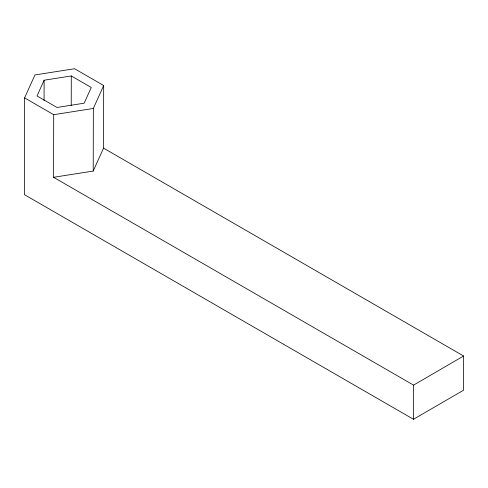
<?xml version="1.0" encoding="UTF-8"?>
<svg xmlns="http://www.w3.org/2000/svg" width="488" height="488" viewBox="0 0 488 488"><rect width="100%" height="100%" fill="white"/><g stroke="black" fill="none" stroke-linecap="round" stroke-linejoin="round"><path stroke-width="0.73" d="M24.601 97.887L24.4 194.639L413.482 419.271L463.6 390.193L463.6 356.008L103.547 148.132L103.676 85.528L74.579 68.729L34.929 74.957L24.601 97.887L53.698 114.686L93.348 108.458L103.676 85.528M44.066 100.601L44.109 80.215L71.291 75.945L91.256 87.474L84.168 103.2L56.992 107.47L37.027 95.941L44.109 80.215M413.482 419.271L413.556 385.123L53.57 177.29L53.698 114.686M71.224 105.39L71.291 75.945M53.57 177.29L93.214 171.062L93.348 108.458M93.214 171.062L103.547 148.132M413.556 385.123L463.6 356.008"/></g></svg>
